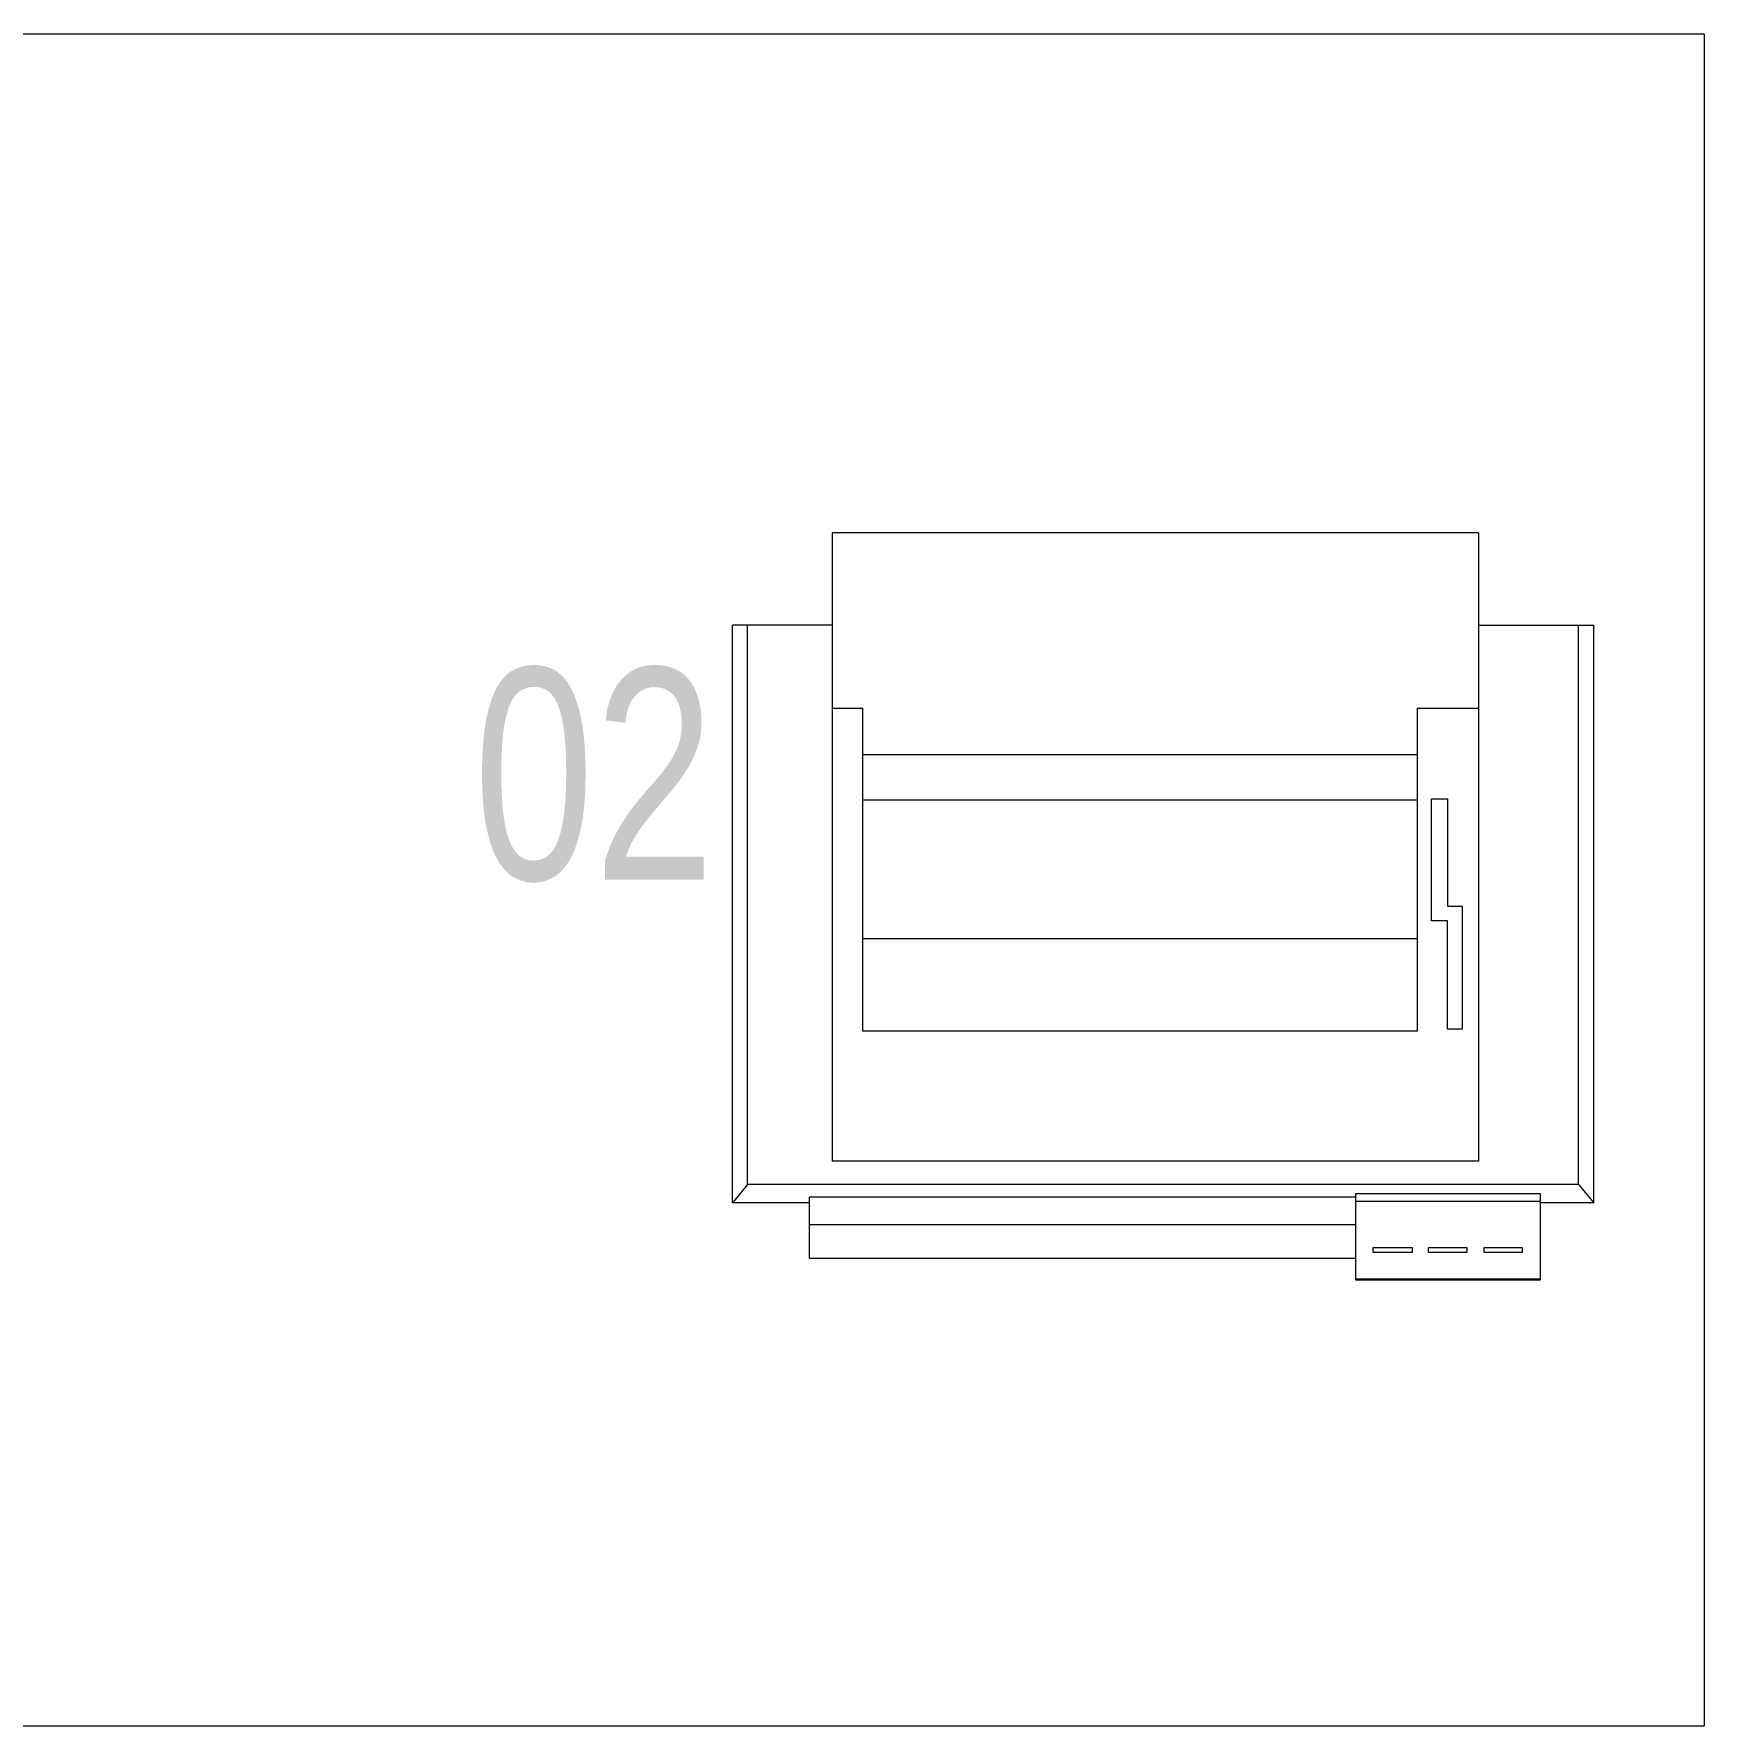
# Model space of a CAD drawing. Header units: millimetres. Extents: x 26027 to 581921, y 7230 to 233891.
# Drawn here: x 485231 to 485922, y 140411 to 141111 of the extents above; entities that cross this region are included whole.
import ezdxf

# ---------------------------------------------------------------- set-up
doc = ezdxf.new("R2010")
doc.units = ezdxf.units.MM
doc.header["$LTSCALE"] = 5
doc.layers.get('0').update_dxf_attribs({"color": 252})
doc.layers.add('Medical Equipment and Furniture', color=252, linetype='Continuous', lineweight=0)
doc.styles.add('X3G_ENTITY_257CFD', font='swisscl.ttf', dxfattribs={"height": 200})

# ---------------------------------------------------------------- blocks, each defined once
blk = doc.blocks.new('ITPPLT2C-P')
at = {"color": 0}
for p, q in [((0.02286, 0.03177), (0.26184, 0.03177)), ((0.03041, 0.02557), (0.02286, 0.03177)), ((0.02286, 0), (0.02286, 0.03177)), ((0.26184, -0.00959), (0.26184, 0.03177)), ((0.03041, -0.31823), (0.03041, 0.02557)), ((0.03041, 0.02557), (0.26184, 0.02557)), ((0, 0), (0, -0.22622)), ((0.02518, 0), (0, 0)), ((0.01395, 0), (0.01395, -0.22622)), ((0.02518, 0), (0.01395, 0)), ((0.02518, -0.22622), (0.02518, 0)), ((0.0401, -0.27688), (0.0401, -0.00959)), ((0.3, -0.00959), (0.0401, -0.00959)), ((0.22741, -0.02218), (0.22741, -0.00959)), ((0.3, -0.27688), (0.3, -0.00959)), ((0.09395, -0.2515), (0.09395, -0.02218)), ((0.09395, -0.02218), (0.22741, -0.02218)), ((0.13211, -0.2515), (0.13211, -0.02218)), ((0.18945, -0.2515), (0.18945, -0.02218)), ((0.20824, -0.2515), (0.20824, -0.02218)), ((-0.0091, -0.22622), (0.02673, -0.22622)), ((-0.0091, -0.30235), (-0.0091, -0.22622)), ((-0.00872, -0.22622), (0.02363, -0.22622)), ((-0.00872, -0.30235), (-0.00872, -0.22622)), ((0, -0.22622), (0.02518, -0.22622)), ((0.01395, -0.22622), (0.02518, -0.22622)), ((0.02363, -0.22622), (0.02363, -0.30235)), ((0.02673, -0.22622), (0.02673, -0.30235)), ((0.00232, -0.24947), (0.00232, -0.23339)), ((0.00232, -0.23339), (0.00446, -0.23339)), ((0.00446, -0.23339), (0.00446, -0.24947)), ((0.00446, -0.24947), (0.00232, -0.24947)), ((0.22741, -0.2515), (0.09395, -0.2515)), ((0.22741, -0.27688), (0.22741, -0.2515)), ((0.00232, -0.27213), (0.00232, -0.25625)), ((0.00232, -0.25625), (0.00446, -0.25625)), ((0.00446, -0.25625), (0.00446, -0.27213)), ((0.13947, -0.2575), (0.19003, -0.2575)), ((0.13947, -0.26409), (0.13947, -0.2575)), ((0.19003, -0.2575), (0.19003, -0.26409)), ((0.09472, -0.2701), (0.09472, -0.26409)), ((0.09472, -0.26409), (0.13947, -0.26409)), ((0.19003, -0.26409), (0.14567, -0.26409)), ((0.14567, -0.26409), (0.14567, -0.2701)), ((0.00446, -0.27213), (0.00232, -0.27213)), ((0.14567, -0.2701), (0.09472, -0.2701)), ((0.00232, -0.29499), (0.00232, -0.2793)), ((0.00232, -0.2793), (0.00446, -0.2793)), ((0.00446, -0.2793), (0.00446, -0.29499)), ((0.3, -0.27688), (0.0401, -0.27688)), ((0.26184, -0.27688), (0.26184, -0.32462)), ((0.00446, -0.29499), (0.00232, -0.29499)), ((0.02673, -0.30235), (-0.0091, -0.30235)), ((0.02363, -0.30235), (-0.00872, -0.30235)), ((0.02286, -0.32462), (0.02286, -0.30235)), ((0.03041, -0.31823), (0.02286, -0.32462)), ((0.03041, -0.31823), (0.26184, -0.31823)), ((0.02286, -0.32462), (0.26184, -0.32462))]:
    blk.add_line(p, q, dxfattribs=at)

msp = doc.modelspace()

# ---------------------------------------------------------------- linework, layer by layer
at = {"layer": 'Medical Equipment and Furniture', "elevation": 0}
msp.add_lwpolyline([(485921.88, 140411.18), (481921.88, 140411.18), (481921.88, 141111.18), (485921.88, 141111.18), (485921.88, 140411.18)], dxfattribs=at)

# ---------------------------------------------------------------- block references
at = {"layer": 'Medical Equipment and Furniture', "extrusion": (-8.17187e-07, -1.1988e-18, -1), "xscale": -1000.000000000005, "yscale": 1000.000000000005, "zscale": 1000.000000000003, "rotation": 270}
msp.add_blockref('ITPPLT2C-P', (-485551.63, 140604.75, -0.4), dxfattribs=at)

# ---------------------------------------------------------------- texts
at = {"layer": 'Medical Equipment and Furniture', "insert": (485462.66, 140848.81, 0), "char_height": 87.473, "attachment_point": 2, "style": 'X3G_ENTITY_257CFD'}
msp.add_mtext('02', dxfattribs=at)

doc.saveas('drawing.dxf')
